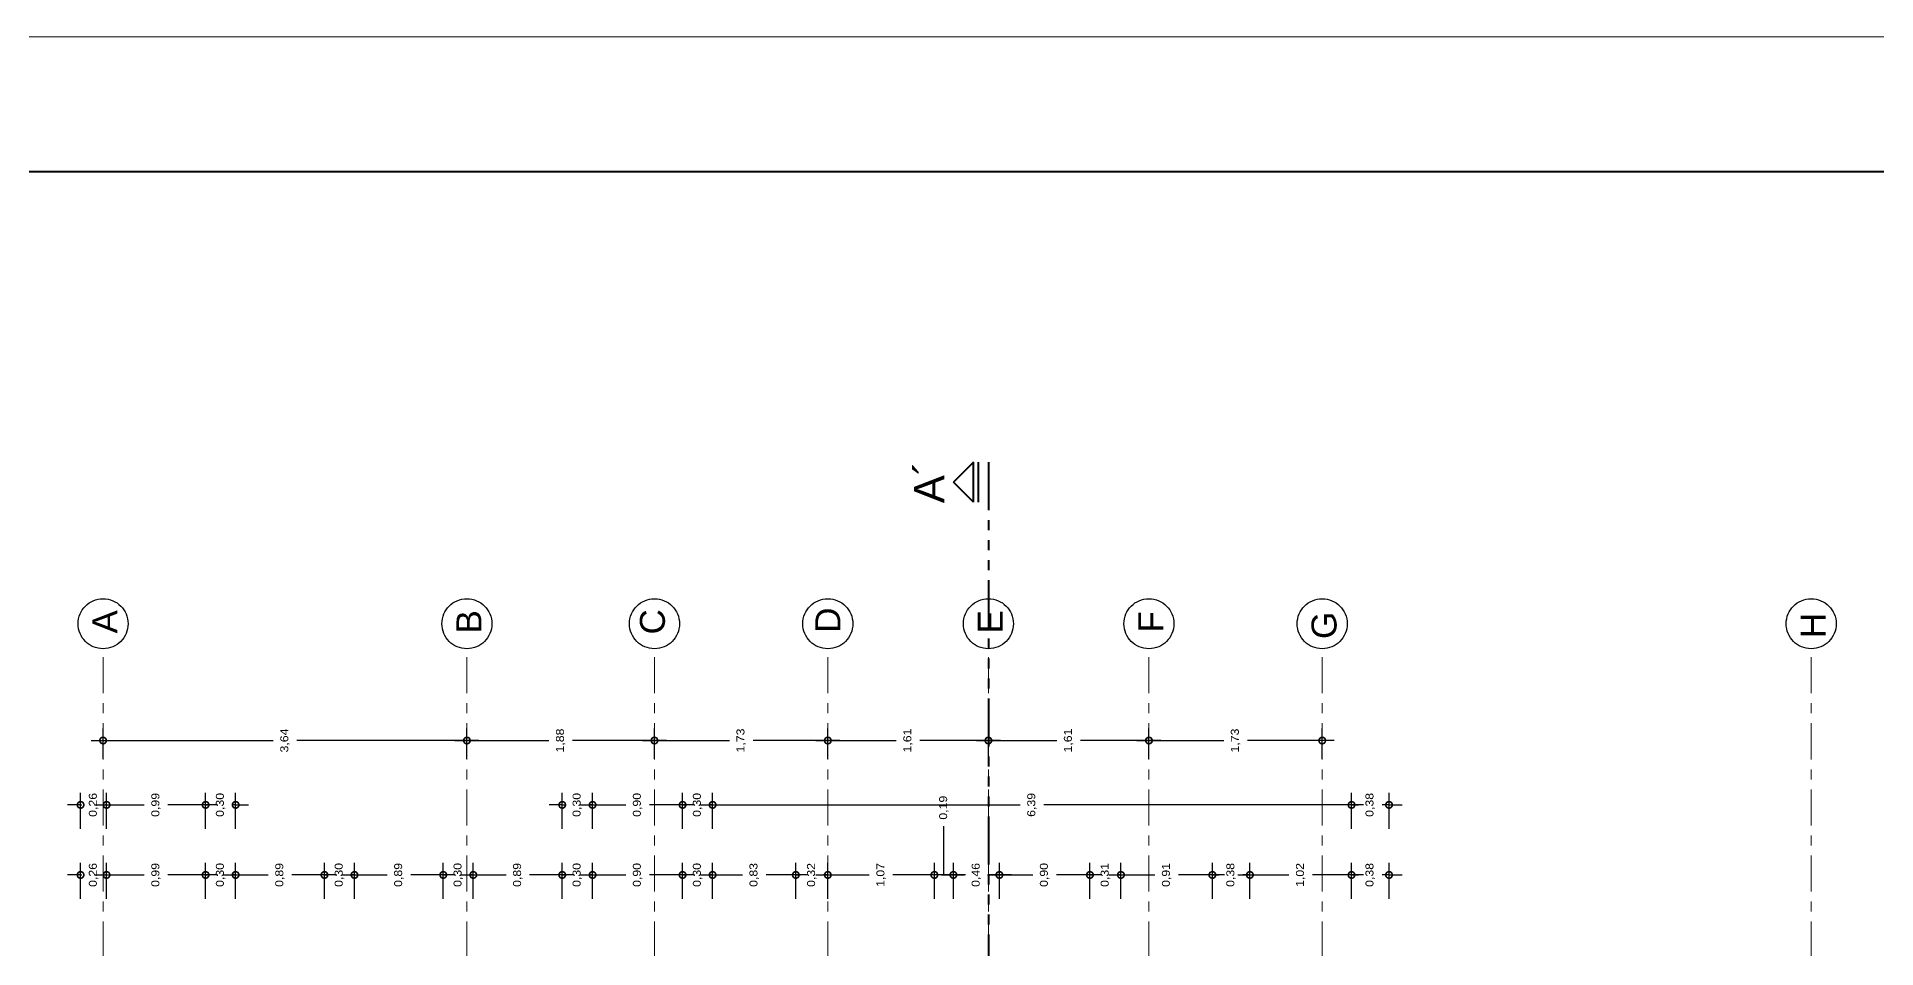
# Model space of a CAD drawing. Header units: millimetres. Extents: x -1459 to -1413, y -119 to 301.
# Drawn here: x -1448.67 to -1430.28, y 78.61 to 87.71 of the extents above; entities that cross this region are included whole.
import ezdxf

# ---------------------------------------------------------------- set-up
doc = ezdxf.new("R2010")
doc.units = ezdxf.units.MM
doc.linetypes.add('ACAD_ISO06W100', pattern=[36, 24, -3, 0, -3, 0, -3, 0, -3])
doc.linetypes.add('ACAD_ISO10W100', pattern=[18, 12, -3, 0, -3])
doc.layers.get('0').update_dxf_attribs({"lineweight": 0})
doc.layers.get('Defpoints').update_dxf_attribs({"lineweight": 5})
for name, color, linetype, lineweight in [('CORTE PLUMA 5', 5, 'Continuous', 40), ('COTAS', 190, 'Continuous', 9), ('EJES', 2, 'ACAD_ISO10W100', 13), ('ROTULO', 7, 'Continuous', 5)]:
    doc.layers.add(name, color=color, linetype=linetype, lineweight=lineweight)
doc.styles.add('ARIAL DERECHO', font='arial.ttf', dxfattribs={"width": 1.1})
doc.styles.add('arial normal', font='arial.ttf', dxfattribs={"height": 0.25})
doc.dimstyles.new('COTAS 50 OK', dxfattribs={"dimtxt": 0.08, "dimasz": 0.13, "dimexe": 0.12, "dimexo": 0.2, "dimgap": 0.07, "dimtad": 0, "dimtih": 1, "dimtoh": 1, "dimzin": 0, "dimtxsty": 'ARIAL DERECHO', "dimblk": 'DOTSMALL', "dimcen": 0.15, "dimdle": 0.12, "dimadec": 0, "dimazin": 0, "dimtfac": 1, "dimtmove": 1, "dimatfit": 3, "dimfxl": 1, "dimtzin": 0, "dimarcsym": 0})

# ---------------------------------------------------------------- blocks, each defined once
blk = doc.blocks.new('_DotSmall')
at = {"color": 0, "linetype": 'ByBlock', "const_width": 0.5}
blk.add_lwpolyline([(-0.0625, 0, 1), (0.0625, 0, 1)], format="xyb", close=True, dxfattribs=at)
blk = doc.blocks.new('*D424')
at = {"layer": 'COTAS', "color": 0, "lineweight": -2}
for p, q in [((-1448.228, 79.1), (-1448.228, 79.46)), ((-1447.968, 79.1), (-1447.968, 79.46)), ((-1448.228, 79.34), (-1448.358, 79.34)), ((-1448.228, 79.34), (-1448.216, 79.34)), ((-1447.968, 79.34), (-1447.98, 79.34)), ((-1447.968, 79.34), (-1447.838, 79.34))]:
    blk.add_line(p, q, dxfattribs=at)
at = {"layer": 'Defpoints', "color": 0}
for p in [(-1448.228, 79.34), (-1448.228, 78.9), (-1447.968, 78.9)]:
    blk.add_point(p, dxfattribs=at)
at = {"layer": 'COTAS', "color": 0, "lineweight": -2, "xscale": 0.13, "yscale": 0.13, "zscale": 0.13}
blk.add_blockref('_DotSmall', (-1448.228, 79.34), dxfattribs=at)
at = {"layer": 'COTAS', "color": 0, "lineweight": -2, "xscale": 0.13, "yscale": 0.13, "zscale": 0.13, "rotation": 180}
blk.add_blockref('_DotSmall', (-1447.968, 79.34), dxfattribs=at)
at = {"layer": 'COTAS', "color": 0, "insert": (-1448.098, 79.34), "char_height": 0.08, "attachment_point": 5, "rotation": 90, "style": 'ARIAL DERECHO'}
blk.add_mtext('0,26', dxfattribs=at)
blk = doc.blocks.new('*D425')
at = {"layer": 'COTAS', "color": 0, "lineweight": -2}
for p, q in [((-1448.228, 80.04), (-1448.358, 80.04)), ((-1448.228, 79.8), (-1448.228, 80.16)), ((-1448.228, 80.04), (-1448.216, 80.04)), ((-1447.968, 80.04), (-1447.98, 80.04)), ((-1447.968, 79.8), (-1447.968, 80.16)), ((-1447.968, 80.04), (-1447.838, 80.04))]:
    blk.add_line(p, q, dxfattribs=at)
at = {"layer": 'Defpoints', "color": 0}
for p in [(-1448.228, 80.04), (-1448.228, 79.6), (-1447.968, 79.6)]:
    blk.add_point(p, dxfattribs=at)
at = {"layer": 'COTAS', "color": 0, "lineweight": -2, "xscale": 0.13, "yscale": 0.13, "zscale": 0.13}
blk.add_blockref('_DotSmall', (-1448.228, 80.04), dxfattribs=at)
at = {"layer": 'COTAS', "color": 0, "lineweight": -2, "xscale": 0.13, "yscale": 0.13, "zscale": 0.13, "rotation": 180}
blk.add_blockref('_DotSmall', (-1447.968, 80.04), dxfattribs=at)
at = {"layer": 'COTAS', "color": 0, "insert": (-1448.098, 80.04), "char_height": 0.08, "attachment_point": 5, "rotation": 90, "style": 'ARIAL DERECHO'}
blk.add_mtext('0,26', dxfattribs=at)
blk = doc.blocks.new('*D426')
at = {"layer": 'COTAS', "color": 0, "lineweight": -2}
for p, q in [((-1446.978, 79.1), (-1446.978, 79.46)), ((-1446.678, 79.1), (-1446.678, 79.46)), ((-1446.978, 79.34), (-1447.108, 79.34)), ((-1446.978, 79.34), (-1446.947, 79.34)), ((-1446.678, 79.34), (-1446.71, 79.34)), ((-1446.678, 79.34), (-1446.548, 79.34))]:
    blk.add_line(p, q, dxfattribs=at)
at = {"layer": 'Defpoints', "color": 0}
for p in [(-1446.978, 79.34), (-1446.978, 78.9), (-1446.678, 78.9)]:
    blk.add_point(p, dxfattribs=at)
at = {"layer": 'COTAS', "color": 0, "lineweight": -2, "xscale": 0.13, "yscale": 0.13, "zscale": 0.13}
blk.add_blockref('_DotSmall', (-1446.978, 79.34), dxfattribs=at)
at = {"layer": 'COTAS', "color": 0, "lineweight": -2, "xscale": 0.13, "yscale": 0.13, "zscale": 0.13, "rotation": 180}
blk.add_blockref('_DotSmall', (-1446.678, 79.34), dxfattribs=at)
at = {"layer": 'COTAS', "color": 0, "insert": (-1446.828, 79.34), "char_height": 0.08, "attachment_point": 5, "rotation": 90, "style": 'ARIAL DERECHO'}
blk.add_mtext('0,30', dxfattribs=at)
blk = doc.blocks.new('*D427')
at = {"layer": 'COTAS', "color": 0, "lineweight": -2}
for p, q in [((-1447.968, 79.1), (-1447.968, 79.46)), ((-1446.978, 79.1), (-1446.978, 79.46)), ((-1448.088, 79.34), (-1447.591, 79.34)), ((-1446.858, 79.34), (-1447.355, 79.34))]:
    blk.add_line(p, q, dxfattribs=at)
at = {"layer": 'Defpoints', "color": 0}
for p in [(-1447.968, 79.34), (-1447.968, 78.9), (-1446.978, 78.9)]:
    blk.add_point(p, dxfattribs=at)
at = {"layer": 'COTAS', "color": 0, "lineweight": -2, "xscale": 0.13, "yscale": 0.13, "zscale": 0.13, "rotation": 180}
blk.add_blockref('_DotSmall', (-1447.968, 79.34), dxfattribs=at)
at = {"layer": 'COTAS', "color": 0, "lineweight": -2, "xscale": 0.13, "yscale": 0.13, "zscale": 0.13}
blk.add_blockref('_DotSmall', (-1446.978, 79.34), dxfattribs=at)
at = {"layer": 'COTAS', "color": 0, "insert": (-1447.473, 79.34), "char_height": 0.08, "attachment_point": 5, "rotation": 90, "style": 'ARIAL DERECHO'}
blk.add_mtext('0,99', dxfattribs=at)
blk = doc.blocks.new('*D428')
at = {"layer": 'COTAS', "color": 0, "lineweight": -2}
for p, q in [((-1442.21, 79.1), (-1442.21, 79.46)), ((-1441.91, 79.1), (-1441.91, 79.46)), ((-1442.21, 79.34), (-1442.34, 79.34)), ((-1442.21, 79.34), (-1442.178, 79.34)), ((-1441.91, 79.34), (-1441.942, 79.34)), ((-1441.91, 79.34), (-1441.78, 79.34))]:
    blk.add_line(p, q, dxfattribs=at)
at = {"layer": 'Defpoints', "color": 0}
for p in [(-1442.21, 79.34), (-1442.21, 78.9), (-1441.91, 78.9)]:
    blk.add_point(p, dxfattribs=at)
at = {"layer": 'COTAS', "color": 0, "lineweight": -2, "xscale": 0.13, "yscale": 0.13, "zscale": 0.13}
blk.add_blockref('_DotSmall', (-1442.21, 79.34), dxfattribs=at)
at = {"layer": 'COTAS', "color": 0, "lineweight": -2, "xscale": 0.13, "yscale": 0.13, "zscale": 0.13, "rotation": 180}
blk.add_blockref('_DotSmall', (-1441.91, 79.34), dxfattribs=at)
at = {"layer": 'COTAS', "color": 0, "insert": (-1442.06, 79.34), "char_height": 0.08, "attachment_point": 5, "rotation": 90, "style": 'ARIAL DERECHO'}
blk.add_mtext('0,30', dxfattribs=at)
blk = doc.blocks.new('*D429')
at = {"layer": 'COTAS', "color": 0, "lineweight": -2}
for p, q in [((-1443.11, 79.1), (-1443.11, 79.46)), ((-1442.21, 79.1), (-1442.21, 79.46)), ((-1443.23, 79.34), (-1442.778, 79.34)), ((-1442.09, 79.34), (-1442.542, 79.34))]:
    blk.add_line(p, q, dxfattribs=at)
at = {"layer": 'Defpoints', "color": 0}
for p in [(-1443.11, 79.34), (-1443.11, 78.9), (-1442.21, 78.9)]:
    blk.add_point(p, dxfattribs=at)
at = {"layer": 'COTAS', "color": 0, "lineweight": -2, "xscale": 0.13, "yscale": 0.13, "zscale": 0.13, "rotation": 180}
blk.add_blockref('_DotSmall', (-1443.11, 79.34), dxfattribs=at)
at = {"layer": 'COTAS', "color": 0, "lineweight": -2, "xscale": 0.13, "yscale": 0.13, "zscale": 0.13}
blk.add_blockref('_DotSmall', (-1442.21, 79.34), dxfattribs=at)
at = {"layer": 'COTAS', "color": 0, "insert": (-1442.66, 79.34), "char_height": 0.08, "attachment_point": 5, "rotation": 90, "style": 'ARIAL DERECHO'}
blk.add_mtext('0,90', dxfattribs=at)
blk = doc.blocks.new('*D430')
at = {"layer": 'COTAS', "color": 0, "lineweight": -2}
for p, q in [((-1441.078, 79.1), (-1441.078, 79.46)), ((-1440.758, 79.1), (-1440.758, 79.46)), ((-1441.078, 79.34), (-1441.208, 79.34)), ((-1441.078, 79.34), (-1441.036, 79.34)), ((-1440.758, 79.34), (-1440.8, 79.34)), ((-1440.758, 79.34), (-1440.628, 79.34))]:
    blk.add_line(p, q, dxfattribs=at)
at = {"layer": 'Defpoints', "color": 0}
for p in [(-1441.078, 79.34), (-1441.078, 78.9), (-1440.758, 78.9)]:
    blk.add_point(p, dxfattribs=at)
at = {"layer": 'COTAS', "color": 0, "lineweight": -2, "xscale": 0.13, "yscale": 0.13, "zscale": 0.13}
blk.add_blockref('_DotSmall', (-1441.078, 79.34), dxfattribs=at)
at = {"layer": 'COTAS', "color": 0, "lineweight": -2, "xscale": 0.13, "yscale": 0.13, "zscale": 0.13, "rotation": 180}
blk.add_blockref('_DotSmall', (-1440.758, 79.34), dxfattribs=at)
at = {"layer": 'COTAS', "color": 0, "insert": (-1440.918, 79.34), "char_height": 0.08, "attachment_point": 5, "rotation": 90, "style": 'ARIAL DERECHO'}
blk.add_mtext('0,32', dxfattribs=at)
blk = doc.blocks.new('*D431')
at = {"layer": 'COTAS', "color": 0, "lineweight": -2}
for p, q in [((-1441.91, 79.1), (-1441.91, 79.46)), ((-1441.078, 79.1), (-1441.078, 79.46)), ((-1442.03, 79.34), (-1441.612, 79.34)), ((-1440.958, 79.34), (-1441.376, 79.34))]:
    blk.add_line(p, q, dxfattribs=at)
at = {"layer": 'Defpoints', "color": 0}
for p in [(-1441.91, 79.34), (-1441.91, 78.9), (-1441.078, 78.9)]:
    blk.add_point(p, dxfattribs=at)
at = {"layer": 'COTAS', "color": 0, "lineweight": -2, "xscale": 0.13, "yscale": 0.13, "zscale": 0.13, "rotation": 180}
blk.add_blockref('_DotSmall', (-1441.91, 79.34), dxfattribs=at)
at = {"layer": 'COTAS', "color": 0, "lineweight": -2, "xscale": 0.13, "yscale": 0.13, "zscale": 0.13}
blk.add_blockref('_DotSmall', (-1441.078, 79.34), dxfattribs=at)
at = {"layer": 'COTAS', "color": 0, "insert": (-1441.494, 79.34), "char_height": 0.08, "attachment_point": 5, "rotation": 90, "style": 'ARIAL DERECHO'}
blk.add_mtext('0,83', dxfattribs=at)
blk = doc.blocks.new('*D432')
at = {"layer": 'COTAS', "color": 0, "lineweight": -2}
for p, q in [((-1435.523, 79.1), (-1435.523, 79.46)), ((-1435.148, 79.1), (-1435.148, 79.46)), ((-1435.523, 79.34), (-1435.653, 79.34)), ((-1435.523, 79.34), (-1435.454, 79.34)), ((-1435.148, 79.34), (-1435.218, 79.34)), ((-1435.148, 79.34), (-1435.018, 79.34))]:
    blk.add_line(p, q, dxfattribs=at)
at = {"layer": 'Defpoints', "color": 0}
for p in [(-1435.523, 79.34), (-1435.523, 78.9), (-1435.148, 78.9)]:
    blk.add_point(p, dxfattribs=at)
at = {"layer": 'COTAS', "color": 0, "lineweight": -2, "xscale": 0.13, "yscale": 0.13, "zscale": 0.13}
blk.add_blockref('_DotSmall', (-1435.523, 79.34), dxfattribs=at)
at = {"layer": 'COTAS', "color": 0, "lineweight": -2, "xscale": 0.13, "yscale": 0.13, "zscale": 0.13, "rotation": 180}
blk.add_blockref('_DotSmall', (-1435.148, 79.34), dxfattribs=at)
at = {"layer": 'COTAS', "color": 0, "insert": (-1435.336, 79.34), "char_height": 0.08, "attachment_point": 5, "rotation": 90, "style": 'ARIAL DERECHO'}
blk.add_mtext('0,38', dxfattribs=at)
blk = doc.blocks.new('*D433')
at = {"layer": 'COTAS', "color": 0, "lineweight": -2}
for p, q in [((-1436.914, 79.1), (-1436.914, 79.46)), ((-1436.539, 79.1), (-1436.539, 79.46)), ((-1436.914, 79.34), (-1437.044, 79.34)), ((-1436.914, 79.34), (-1436.845, 79.34)), ((-1436.539, 79.34), (-1436.609, 79.34)), ((-1436.539, 79.34), (-1436.409, 79.34))]:
    blk.add_line(p, q, dxfattribs=at)
at = {"layer": 'Defpoints', "color": 0}
for p in [(-1436.914, 79.34), (-1436.914, 78.9), (-1436.539, 78.9)]:
    blk.add_point(p, dxfattribs=at)
at = {"layer": 'COTAS', "color": 0, "lineweight": -2, "xscale": 0.13, "yscale": 0.13, "zscale": 0.13}
blk.add_blockref('_DotSmall', (-1436.914, 79.34), dxfattribs=at)
at = {"layer": 'COTAS', "color": 0, "lineweight": -2, "xscale": 0.13, "yscale": 0.13, "zscale": 0.13, "rotation": 180}
blk.add_blockref('_DotSmall', (-1436.539, 79.34), dxfattribs=at)
at = {"layer": 'COTAS', "color": 0, "insert": (-1436.727, 79.34), "char_height": 0.08, "attachment_point": 5, "rotation": 90, "style": 'ARIAL DERECHO'}
blk.add_mtext('0,38', dxfattribs=at)
blk = doc.blocks.new('*D434')
at = {"layer": 'COTAS', "color": 0, "lineweight": -2}
for p, q in [((-1439.598, 79.687), (-1439.598, 79.827)), ((-1439.598, 79.34), (-1439.598, 79.687)), ((-1439.693, 79.1), (-1439.693, 79.46)), ((-1439.503, 79.1), (-1439.503, 79.46)), ((-1439.383, 79.34), (-1439.813, 79.34))]:
    blk.add_line(p, q, dxfattribs=at)
at = {"layer": 'Defpoints', "color": 0}
for p in [(-1439.693, 79.34), (-1439.693, 78.9), (-1439.503, 78.9)]:
    blk.add_point(p, dxfattribs=at)
at = {"layer": 'COTAS', "color": 0, "lineweight": -2, "xscale": 0.13, "yscale": 0.13, "zscale": 0.13, "rotation": 180}
blk.add_blockref('_DotSmall', (-1439.693, 79.34), dxfattribs=at)
at = {"layer": 'COTAS', "color": 0, "lineweight": -2, "xscale": 0.13, "yscale": 0.13, "zscale": 0.13}
blk.add_blockref('_DotSmall', (-1439.503, 79.34), dxfattribs=at)
at = {"layer": 'COTAS', "color": 0, "insert": (-1439.598, 80.012), "char_height": 0.08, "attachment_point": 5, "rotation": 90, "style": 'ARIAL DERECHO'}
blk.add_mtext('0,19', dxfattribs=at)
blk = doc.blocks.new('*D435')
at = {"layer": 'COTAS', "color": 0, "lineweight": -2}
for p, q in [((-1440.758, 79.1), (-1440.758, 79.46)), ((-1439.693, 79.1), (-1439.693, 79.46)), ((-1440.878, 79.34), (-1440.344, 79.34)), ((-1439.573, 79.34), (-1440.107, 79.34))]:
    blk.add_line(p, q, dxfattribs=at)
at = {"layer": 'Defpoints', "color": 0}
for p in [(-1440.758, 79.34), (-1440.758, 78.9), (-1439.693, 78.9)]:
    blk.add_point(p, dxfattribs=at)
at = {"layer": 'COTAS', "color": 0, "lineweight": -2, "xscale": 0.13, "yscale": 0.13, "zscale": 0.13, "rotation": 180}
blk.add_blockref('_DotSmall', (-1440.758, 79.34), dxfattribs=at)
at = {"layer": 'COTAS', "color": 0, "lineweight": -2, "xscale": 0.13, "yscale": 0.13, "zscale": 0.13}
blk.add_blockref('_DotSmall', (-1439.693, 79.34), dxfattribs=at)
at = {"layer": 'COTAS', "color": 0, "insert": (-1440.225, 79.34), "char_height": 0.08, "attachment_point": 5, "rotation": 90, "style": 'ARIAL DERECHO'}
blk.add_mtext('1,07', dxfattribs=at)
blk = doc.blocks.new('*D436')
at = {"layer": 'COTAS', "color": 0, "lineweight": -2}
for p, q in [((-1436.539, 79.1), (-1436.539, 79.46)), ((-1435.523, 79.1), (-1435.523, 79.46)), ((-1436.659, 79.34), (-1436.149, 79.34)), ((-1435.403, 79.34), (-1435.913, 79.34))]:
    blk.add_line(p, q, dxfattribs=at)
at = {"layer": 'Defpoints', "color": 0}
for p in [(-1436.539, 79.34), (-1436.539, 78.9), (-1435.523, 78.9)]:
    blk.add_point(p, dxfattribs=at)
at = {"layer": 'COTAS', "color": 0, "lineweight": -2, "xscale": 0.13, "yscale": 0.13, "zscale": 0.13, "rotation": 180}
blk.add_blockref('_DotSmall', (-1436.539, 79.34), dxfattribs=at)
at = {"layer": 'COTAS', "color": 0, "lineweight": -2, "xscale": 0.13, "yscale": 0.13, "zscale": 0.13}
blk.add_blockref('_DotSmall', (-1435.523, 79.34), dxfattribs=at)
at = {"layer": 'COTAS', "color": 0, "insert": (-1436.031, 79.34), "char_height": 0.08, "attachment_point": 5, "rotation": 90, "style": 'ARIAL DERECHO'}
blk.add_mtext('1,02', dxfattribs=at)
blk = doc.blocks.new('*D437')
at = {"layer": 'COTAS', "color": 0, "lineweight": -2}
for p, q in [((-1435.523, 80.04), (-1435.653, 80.04)), ((-1435.523, 79.8), (-1435.523, 80.16)), ((-1435.523, 80.04), (-1435.454, 80.04)), ((-1435.148, 80.04), (-1435.218, 80.04)), ((-1435.148, 79.8), (-1435.148, 80.16)), ((-1435.148, 80.04), (-1435.018, 80.04))]:
    blk.add_line(p, q, dxfattribs=at)
at = {"layer": 'Defpoints', "color": 0}
for p in [(-1435.523, 80.04), (-1435.523, 79.6), (-1435.148, 79.6)]:
    blk.add_point(p, dxfattribs=at)
at = {"layer": 'COTAS', "color": 0, "lineweight": -2, "xscale": 0.13, "yscale": 0.13, "zscale": 0.13}
blk.add_blockref('_DotSmall', (-1435.523, 80.04), dxfattribs=at)
at = {"layer": 'COTAS', "color": 0, "lineweight": -2, "xscale": 0.13, "yscale": 0.13, "zscale": 0.13, "rotation": 180}
blk.add_blockref('_DotSmall', (-1435.148, 80.04), dxfattribs=at)
at = {"layer": 'COTAS', "color": 0, "insert": (-1435.336, 80.04), "char_height": 0.08, "attachment_point": 5, "rotation": 90, "style": 'ARIAL DERECHO'}
blk.add_mtext('0,38', dxfattribs=at)
blk = doc.blocks.new('*D438')
at = {"layer": 'COTAS', "color": 0, "lineweight": -2}
for p, q in [((-1446.978, 80.04), (-1447.108, 80.04)), ((-1446.978, 79.8), (-1446.978, 80.16)), ((-1446.978, 80.04), (-1446.947, 80.04)), ((-1446.678, 80.04), (-1446.71, 80.04)), ((-1446.678, 79.8), (-1446.678, 80.16)), ((-1446.678, 80.04), (-1446.548, 80.04))]:
    blk.add_line(p, q, dxfattribs=at)
at = {"layer": 'Defpoints', "color": 0}
for p in [(-1446.978, 80.04), (-1446.978, 79.6), (-1446.678, 79.6)]:
    blk.add_point(p, dxfattribs=at)
at = {"layer": 'COTAS', "color": 0, "lineweight": -2, "xscale": 0.13, "yscale": 0.13, "zscale": 0.13}
blk.add_blockref('_DotSmall', (-1446.978, 80.04), dxfattribs=at)
at = {"layer": 'COTAS', "color": 0, "lineweight": -2, "xscale": 0.13, "yscale": 0.13, "zscale": 0.13, "rotation": 180}
blk.add_blockref('_DotSmall', (-1446.678, 80.04), dxfattribs=at)
at = {"layer": 'COTAS', "color": 0, "insert": (-1446.828, 80.04), "char_height": 0.08, "attachment_point": 5, "rotation": 90, "style": 'ARIAL DERECHO'}
blk.add_mtext('0,30', dxfattribs=at)
blk = doc.blocks.new('*D439')
at = {"layer": 'COTAS', "color": 0, "lineweight": -2}
for p, q in [((-1442.21, 80.04), (-1442.34, 80.04)), ((-1442.21, 79.8), (-1442.21, 80.16)), ((-1442.21, 80.04), (-1442.178, 80.04)), ((-1441.91, 80.04), (-1441.942, 80.04)), ((-1441.91, 79.8), (-1441.91, 80.16)), ((-1441.91, 80.04), (-1441.78, 80.04))]:
    blk.add_line(p, q, dxfattribs=at)
at = {"layer": 'Defpoints', "color": 0}
for p in [(-1442.21, 80.04), (-1442.21, 79.6), (-1441.91, 79.6)]:
    blk.add_point(p, dxfattribs=at)
at = {"layer": 'COTAS', "color": 0, "lineweight": -2, "xscale": 0.13, "yscale": 0.13, "zscale": 0.13}
blk.add_blockref('_DotSmall', (-1442.21, 80.04), dxfattribs=at)
at = {"layer": 'COTAS', "color": 0, "lineweight": -2, "xscale": 0.13, "yscale": 0.13, "zscale": 0.13, "rotation": 180}
blk.add_blockref('_DotSmall', (-1441.91, 80.04), dxfattribs=at)
at = {"layer": 'COTAS', "color": 0, "insert": (-1442.06, 80.04), "char_height": 0.08, "attachment_point": 5, "rotation": 90, "style": 'ARIAL DERECHO'}
blk.add_mtext('0,30', dxfattribs=at)
blk = doc.blocks.new('*D440')
at = {"layer": 'COTAS', "color": 0, "lineweight": -2}
for p, q in [((-1439.503, 79.1), (-1439.503, 79.46)), ((-1439.043, 79.1), (-1439.043, 79.46)), ((-1439.623, 79.34), (-1439.391, 79.34)), ((-1438.923, 79.34), (-1439.155, 79.34))]:
    blk.add_line(p, q, dxfattribs=at)
at = {"layer": 'Defpoints', "color": 0}
for p in [(-1439.503, 79.34), (-1439.503, 78.9), (-1439.043, 78.9)]:
    blk.add_point(p, dxfattribs=at)
at = {"layer": 'COTAS', "color": 0, "lineweight": -2, "xscale": 0.13, "yscale": 0.13, "zscale": 0.13, "rotation": 180}
blk.add_blockref('_DotSmall', (-1439.503, 79.34), dxfattribs=at)
at = {"layer": 'COTAS', "color": 0, "lineweight": -2, "xscale": 0.13, "yscale": 0.13, "zscale": 0.13}
blk.add_blockref('_DotSmall', (-1439.043, 79.34), dxfattribs=at)
at = {"layer": 'COTAS', "color": 0, "insert": (-1439.273, 79.34), "char_height": 0.08, "attachment_point": 5, "rotation": 90, "style": 'ARIAL DERECHO'}
blk.add_mtext('0,46', dxfattribs=at)
blk = doc.blocks.new('*D441')
at = {"layer": 'COTAS', "color": 0, "lineweight": -2}
for p, q in [((-1442.03, 80.04), (-1438.835, 80.04)), ((-1441.91, 79.8), (-1441.91, 80.16)), ((-1435.403, 80.04), (-1438.599, 80.04)), ((-1435.523, 79.8), (-1435.523, 80.16))]:
    blk.add_line(p, q, dxfattribs=at)
at = {"layer": 'Defpoints', "color": 0}
for p in [(-1435.523, 80.04), (-1441.91, 79.6), (-1435.523, 79.6)]:
    blk.add_point(p, dxfattribs=at)
at = {"layer": 'COTAS', "color": 0, "lineweight": -2, "xscale": 0.13, "yscale": 0.13, "zscale": 0.13, "rotation": 180}
blk.add_blockref('_DotSmall', (-1441.91, 80.04), dxfattribs=at)
at = {"layer": 'COTAS', "color": 0, "lineweight": -2, "xscale": 0.13, "yscale": 0.13, "zscale": 0.13}
blk.add_blockref('_DotSmall', (-1435.523, 80.04), dxfattribs=at)
at = {"layer": 'COTAS', "color": 0, "insert": (-1438.717, 80.04), "char_height": 0.08, "attachment_point": 5, "rotation": 90, "style": 'ARIAL DERECHO'}
blk.add_mtext('6,39', dxfattribs=at)
blk = doc.blocks.new('*D442')
at = {"layer": 'COTAS', "color": 0, "lineweight": -2}
for p, q in [((-1448.088, 80.04), (-1447.591, 80.04)), ((-1447.968, 79.8), (-1447.968, 80.16)), ((-1446.858, 80.04), (-1447.355, 80.04)), ((-1446.978, 79.8), (-1446.978, 80.16))]:
    blk.add_line(p, q, dxfattribs=at)
at = {"layer": 'Defpoints', "color": 0}
for p in [(-1446.978, 80.04), (-1447.968, 79.6), (-1446.978, 79.6)]:
    blk.add_point(p, dxfattribs=at)
at = {"layer": 'COTAS', "color": 0, "lineweight": -2, "xscale": 0.13, "yscale": 0.13, "zscale": 0.13, "rotation": 180}
blk.add_blockref('_DotSmall', (-1447.968, 80.04), dxfattribs=at)
at = {"layer": 'COTAS', "color": 0, "lineweight": -2, "xscale": 0.13, "yscale": 0.13, "zscale": 0.13}
blk.add_blockref('_DotSmall', (-1446.978, 80.04), dxfattribs=at)
at = {"layer": 'COTAS', "color": 0, "insert": (-1447.473, 80.04), "char_height": 0.08, "attachment_point": 5, "rotation": 90, "style": 'ARIAL DERECHO'}
blk.add_mtext('0,99', dxfattribs=at)
blk = doc.blocks.new('*D455')
at = {"layer": 'COTAS', "color": 0, "lineweight": -2}
for p, q in [((-1448.003, 80.5), (-1448.003, 80.803)), ((-1444.366, 80.5), (-1444.366, 80.803)), ((-1448.123, 80.683), (-1446.302, 80.683)), ((-1444.246, 80.683), (-1446.066, 80.683))]:
    blk.add_line(p, q, dxfattribs=at)
at = {"layer": 'Defpoints', "color": 0}
for p in [(-1444.366, 80.683), (-1448.003, 80.3), (-1444.366, 80.3)]:
    blk.add_point(p, dxfattribs=at)
at = {"layer": 'COTAS', "color": 0, "lineweight": -2, "xscale": 0.13, "yscale": 0.13, "zscale": 0.13, "rotation": 180}
blk.add_blockref('_DotSmall', (-1448.003, 80.683), dxfattribs=at)
at = {"layer": 'COTAS', "color": 0, "lineweight": -2, "xscale": 0.13, "yscale": 0.13, "zscale": 0.13}
blk.add_blockref('_DotSmall', (-1444.366, 80.683), dxfattribs=at)
at = {"layer": 'COTAS', "color": 0, "insert": (-1446.184, 80.683), "char_height": 0.08, "attachment_point": 5, "rotation": 90, "style": 'ARIAL DERECHO'}
blk.add_mtext('3,64', dxfattribs=at)
blk = doc.blocks.new('*D456')
at = {"layer": 'COTAS', "color": 0, "lineweight": -2}
for p, q in [((-1444.366, 80.5), (-1444.366, 80.803)), ((-1442.491, 80.5), (-1442.491, 80.803)), ((-1444.486, 80.683), (-1443.546, 80.683)), ((-1442.371, 80.683), (-1443.31, 80.683))]:
    blk.add_line(p, q, dxfattribs=at)
at = {"layer": 'Defpoints', "color": 0}
for p in [(-1444.366, 80.683), (-1444.366, 80.3), (-1442.491, 80.3)]:
    blk.add_point(p, dxfattribs=at)
at = {"layer": 'COTAS', "color": 0, "lineweight": -2, "xscale": 0.13, "yscale": 0.13, "zscale": 0.13, "rotation": 180}
blk.add_blockref('_DotSmall', (-1444.366, 80.683), dxfattribs=at)
at = {"layer": 'COTAS', "color": 0, "lineweight": -2, "xscale": 0.13, "yscale": 0.13, "zscale": 0.13}
blk.add_blockref('_DotSmall', (-1442.491, 80.683), dxfattribs=at)
at = {"layer": 'COTAS', "color": 0, "insert": (-1443.428, 80.683), "char_height": 0.08, "attachment_point": 5, "rotation": 90, "style": 'ARIAL DERECHO'}
blk.add_mtext('1,88', dxfattribs=at)
blk = doc.blocks.new('*D457')
at = {"layer": 'COTAS', "color": 0, "lineweight": -2}
for p, q in [((-1442.491, 80.5), (-1442.491, 80.803)), ((-1440.758, 80.5), (-1440.758, 80.803)), ((-1442.611, 80.683), (-1441.742, 80.683)), ((-1440.638, 80.683), (-1441.506, 80.683))]:
    blk.add_line(p, q, dxfattribs=at)
at = {"layer": 'Defpoints', "color": 0}
for p in [(-1442.491, 80.683), (-1442.491, 80.3), (-1440.758, 80.3)]:
    blk.add_point(p, dxfattribs=at)
at = {"layer": 'COTAS', "color": 0, "lineweight": -2, "xscale": 0.13, "yscale": 0.13, "zscale": 0.13, "rotation": 180}
blk.add_blockref('_DotSmall', (-1442.491, 80.683), dxfattribs=at)
at = {"layer": 'COTAS', "color": 0, "lineweight": -2, "xscale": 0.13, "yscale": 0.13, "zscale": 0.13}
blk.add_blockref('_DotSmall', (-1440.758, 80.683), dxfattribs=at)
at = {"layer": 'COTAS', "color": 0, "insert": (-1441.624, 80.683), "char_height": 0.08, "attachment_point": 5, "rotation": 90, "style": 'ARIAL DERECHO'}
blk.add_mtext('1,73', dxfattribs=at)
blk = doc.blocks.new('*D458')
at = {"layer": 'COTAS', "color": 0, "lineweight": -2}
for p, q in [((-1440.758, 80.5), (-1440.758, 80.803)), ((-1439.153, 80.5), (-1439.153, 80.803)), ((-1440.878, 80.683), (-1440.074, 80.683)), ((-1439.033, 80.683), (-1439.837, 80.683))]:
    blk.add_line(p, q, dxfattribs=at)
at = {"layer": 'Defpoints', "color": 0}
for p in [(-1440.758, 80.683), (-1440.758, 80.3), (-1439.153, 80.3)]:
    blk.add_point(p, dxfattribs=at)
at = {"layer": 'COTAS', "color": 0, "lineweight": -2, "xscale": 0.13, "yscale": 0.13, "zscale": 0.13, "rotation": 180}
blk.add_blockref('_DotSmall', (-1440.758, 80.683), dxfattribs=at)
at = {"layer": 'COTAS', "color": 0, "lineweight": -2, "xscale": 0.13, "yscale": 0.13, "zscale": 0.13}
blk.add_blockref('_DotSmall', (-1439.153, 80.683), dxfattribs=at)
at = {"layer": 'COTAS', "color": 0, "insert": (-1439.956, 80.683), "char_height": 0.08, "attachment_point": 5, "rotation": 90, "style": 'ARIAL DERECHO'}
blk.add_mtext('1,61', dxfattribs=at)
blk = doc.blocks.new('*D459')
at = {"layer": 'COTAS', "color": 0, "lineweight": -2}
for p, q in [((-1439.153, 80.5), (-1439.153, 80.803)), ((-1437.548, 80.5), (-1437.548, 80.803)), ((-1439.273, 80.683), (-1438.469, 80.683)), ((-1437.428, 80.683), (-1438.232, 80.683))]:
    blk.add_line(p, q, dxfattribs=at)
at = {"layer": 'Defpoints', "color": 0}
for p in [(-1439.153, 80.683), (-1439.153, 80.3), (-1437.548, 80.3)]:
    blk.add_point(p, dxfattribs=at)
at = {"layer": 'COTAS', "color": 0, "lineweight": -2, "xscale": 0.13, "yscale": 0.13, "zscale": 0.13, "rotation": 180}
blk.add_blockref('_DotSmall', (-1439.153, 80.683), dxfattribs=at)
at = {"layer": 'COTAS', "color": 0, "lineweight": -2, "xscale": 0.13, "yscale": 0.13, "zscale": 0.13}
blk.add_blockref('_DotSmall', (-1437.548, 80.683), dxfattribs=at)
at = {"layer": 'COTAS', "color": 0, "insert": (-1438.351, 80.683), "char_height": 0.08, "attachment_point": 5, "rotation": 90, "style": 'ARIAL DERECHO'}
blk.add_mtext('1,61', dxfattribs=at)
blk = doc.blocks.new('*D460')
at = {"layer": 'COTAS', "color": 0, "lineweight": -2}
for p, q in [((-1437.548, 80.5), (-1437.548, 80.803)), ((-1435.816, 80.5), (-1435.816, 80.803)), ((-1437.668, 80.683), (-1436.8, 80.683)), ((-1435.696, 80.683), (-1436.564, 80.683))]:
    blk.add_line(p, q, dxfattribs=at)
at = {"layer": 'Defpoints', "color": 0}
for p in [(-1437.548, 80.683), (-1437.548, 80.3), (-1435.816, 80.3)]:
    blk.add_point(p, dxfattribs=at)
at = {"layer": 'COTAS', "color": 0, "lineweight": -2, "xscale": 0.13, "yscale": 0.13, "zscale": 0.13, "rotation": 180}
blk.add_blockref('_DotSmall', (-1437.548, 80.683), dxfattribs=at)
at = {"layer": 'COTAS', "color": 0, "lineweight": -2, "xscale": 0.13, "yscale": 0.13, "zscale": 0.13}
blk.add_blockref('_DotSmall', (-1435.816, 80.683), dxfattribs=at)
at = {"layer": 'COTAS', "color": 0, "insert": (-1436.682, 80.683), "char_height": 0.08, "attachment_point": 5, "rotation": 90, "style": 'ARIAL DERECHO'}
blk.add_mtext('1,73', dxfattribs=at)
blk = doc.blocks.new('*D554')
at = {"layer": 'COTAS', "color": 0, "lineweight": -2}
for p, q in [((-1437.828, 79.1), (-1437.828, 79.46)), ((-1436.914, 79.1), (-1436.914, 79.46)), ((-1437.948, 79.34), (-1437.489, 79.34)), ((-1436.794, 79.34), (-1437.253, 79.34))]:
    blk.add_line(p, q, dxfattribs=at)
at = {"layer": 'Defpoints', "color": 0}
for p in [(-1437.828, 79.34), (-1437.828, 78.9), (-1436.914, 78.9)]:
    blk.add_point(p, dxfattribs=at)
at = {"layer": 'COTAS', "color": 0, "lineweight": -2, "xscale": 0.13, "yscale": 0.13, "zscale": 0.13, "rotation": 180}
blk.add_blockref('_DotSmall', (-1437.828, 79.34), dxfattribs=at)
at = {"layer": 'COTAS', "color": 0, "lineweight": -2, "xscale": 0.13, "yscale": 0.13, "zscale": 0.13}
blk.add_blockref('_DotSmall', (-1436.914, 79.34), dxfattribs=at)
at = {"layer": 'COTAS', "color": 0, "insert": (-1437.371, 79.34), "char_height": 0.08, "attachment_point": 5, "rotation": 90, "style": 'ARIAL DERECHO'}
blk.add_mtext('0,91', dxfattribs=at)
blk = doc.blocks.new('*D555')
at = {"layer": 'COTAS', "color": 0, "lineweight": -2}
for p, q in [((-1439.043, 79.1), (-1439.043, 79.46)), ((-1438.138, 79.1), (-1438.138, 79.46)), ((-1439.163, 79.34), (-1438.709, 79.34)), ((-1438.018, 79.34), (-1438.473, 79.34))]:
    blk.add_line(p, q, dxfattribs=at)
at = {"layer": 'Defpoints', "color": 0}
for p in [(-1438.138, 79.34), (-1439.043, 78.9), (-1438.138, 78.9)]:
    blk.add_point(p, dxfattribs=at)
at = {"layer": 'COTAS', "color": 0, "lineweight": -2, "xscale": 0.13, "yscale": 0.13, "zscale": 0.13, "rotation": 180}
blk.add_blockref('_DotSmall', (-1439.043, 79.34), dxfattribs=at)
at = {"layer": 'COTAS', "color": 0, "lineweight": -2, "xscale": 0.13, "yscale": 0.13, "zscale": 0.13}
blk.add_blockref('_DotSmall', (-1438.138, 79.34), dxfattribs=at)
at = {"layer": 'COTAS', "color": 0, "insert": (-1438.591, 79.34), "char_height": 0.08, "attachment_point": 5, "rotation": 90, "style": 'ARIAL DERECHO'}
blk.add_mtext('0,90', dxfattribs=at)
blk = doc.blocks.new('*D556')
at = {"layer": 'COTAS', "color": 0, "lineweight": -2}
for p, q in [((-1438.138, 79.1), (-1438.138, 79.46)), ((-1437.828, 79.1), (-1437.828, 79.46)), ((-1438.138, 79.34), (-1438.268, 79.34)), ((-1438.138, 79.34), (-1438.102, 79.34)), ((-1437.828, 79.34), (-1437.865, 79.34)), ((-1437.828, 79.34), (-1437.698, 79.34))]:
    blk.add_line(p, q, dxfattribs=at)
at = {"layer": 'Defpoints', "color": 0}
for p in [(-1437.828, 79.34), (-1438.138, 78.9), (-1437.828, 78.9)]:
    blk.add_point(p, dxfattribs=at)
at = {"layer": 'COTAS', "color": 0, "lineweight": -2, "xscale": 0.13, "yscale": 0.13, "zscale": 0.13}
blk.add_blockref('_DotSmall', (-1438.138, 79.34), dxfattribs=at)
at = {"layer": 'COTAS', "color": 0, "lineweight": -2, "xscale": 0.13, "yscale": 0.13, "zscale": 0.13, "rotation": 180}
blk.add_blockref('_DotSmall', (-1437.828, 79.34), dxfattribs=at)
at = {"layer": 'COTAS', "color": 0, "insert": (-1437.983, 79.34), "char_height": 0.08, "attachment_point": 5, "rotation": 90, "style": 'ARIAL DERECHO'}
blk.add_mtext('0,31', dxfattribs=at)
blk = doc.blocks.new('*D559')
at = {"layer": 'COTAS', "color": 0, "lineweight": -2}
for p, q in [((-1443.413, 79.1), (-1443.413, 79.46)), ((-1443.11, 79.1), (-1443.11, 79.46)), ((-1443.413, 79.34), (-1443.543, 79.34)), ((-1443.413, 79.34), (-1443.38, 79.34)), ((-1443.11, 79.34), (-1443.144, 79.34)), ((-1443.11, 79.34), (-1442.98, 79.34))]:
    blk.add_line(p, q, dxfattribs=at)
at = {"layer": 'Defpoints', "color": 0}
for p in [(-1443.11, 79.34), (-1443.413, 78.9), (-1443.11, 78.9)]:
    blk.add_point(p, dxfattribs=at)
at = {"layer": 'COTAS', "color": 0, "lineweight": -2, "xscale": 0.13, "yscale": 0.13, "zscale": 0.13}
blk.add_blockref('_DotSmall', (-1443.413, 79.34), dxfattribs=at)
at = {"layer": 'COTAS', "color": 0, "lineweight": -2, "xscale": 0.13, "yscale": 0.13, "zscale": 0.13, "rotation": 180}
blk.add_blockref('_DotSmall', (-1443.11, 79.34), dxfattribs=at)
at = {"layer": 'COTAS', "color": 0, "insert": (-1443.262, 79.34), "char_height": 0.08, "attachment_point": 5, "rotation": 90, "style": 'ARIAL DERECHO'}
blk.add_mtext('0,30', dxfattribs=at)
blk = doc.blocks.new('*D560')
at = {"layer": 'COTAS', "color": 0, "lineweight": -2}
for p, q in [((-1443.413, 80.04), (-1443.543, 80.04)), ((-1443.413, 79.8), (-1443.413, 80.16)), ((-1443.413, 80.04), (-1443.38, 80.04)), ((-1443.11, 80.04), (-1443.144, 80.04)), ((-1443.11, 79.8), (-1443.11, 80.16)), ((-1443.11, 80.04), (-1442.98, 80.04))]:
    blk.add_line(p, q, dxfattribs=at)
at = {"layer": 'Defpoints', "color": 0}
for p in [(-1443.413, 80.04), (-1443.413, 79.6), (-1443.11, 79.6)]:
    blk.add_point(p, dxfattribs=at)
at = {"layer": 'COTAS', "color": 0, "lineweight": -2, "xscale": 0.13, "yscale": 0.13, "zscale": 0.13}
blk.add_blockref('_DotSmall', (-1443.413, 80.04), dxfattribs=at)
at = {"layer": 'COTAS', "color": 0, "lineweight": -2, "xscale": 0.13, "yscale": 0.13, "zscale": 0.13, "rotation": 180}
blk.add_blockref('_DotSmall', (-1443.11, 80.04), dxfattribs=at)
at = {"layer": 'COTAS', "color": 0, "insert": (-1443.262, 80.04), "char_height": 0.08, "attachment_point": 5, "rotation": 90, "style": 'ARIAL DERECHO'}
blk.add_mtext('0,30', dxfattribs=at)
blk = doc.blocks.new('*D561')
at = {"layer": 'COTAS', "color": 0, "lineweight": -2}
for p, q in [((-1443.23, 80.04), (-1442.778, 80.04)), ((-1443.11, 79.8), (-1443.11, 80.16)), ((-1442.09, 80.04), (-1442.542, 80.04)), ((-1442.21, 79.8), (-1442.21, 80.16))]:
    blk.add_line(p, q, dxfattribs=at)
at = {"layer": 'Defpoints', "color": 0}
for p in [(-1443.11, 80.04), (-1443.11, 79.6), (-1442.21, 79.6)]:
    blk.add_point(p, dxfattribs=at)
at = {"layer": 'COTAS', "color": 0, "lineweight": -2, "xscale": 0.13, "yscale": 0.13, "zscale": 0.13, "rotation": 180}
blk.add_blockref('_DotSmall', (-1443.11, 80.04), dxfattribs=at)
at = {"layer": 'COTAS', "color": 0, "lineweight": -2, "xscale": 0.13, "yscale": 0.13, "zscale": 0.13}
blk.add_blockref('_DotSmall', (-1442.21, 80.04), dxfattribs=at)
at = {"layer": 'COTAS', "color": 0, "insert": (-1442.66, 80.04), "char_height": 0.08, "attachment_point": 5, "rotation": 90, "style": 'ARIAL DERECHO'}
blk.add_mtext('0,90', dxfattribs=at)
blk = doc.blocks.new('*D562')
at = {"layer": 'COTAS', "color": 0, "lineweight": -2}
for p, q in [((-1446.678, 79.1), (-1446.678, 79.46)), ((-1445.79, 79.1), (-1445.79, 79.46)), ((-1446.798, 79.34), (-1446.352, 79.34)), ((-1445.67, 79.34), (-1446.116, 79.34))]:
    blk.add_line(p, q, dxfattribs=at)
at = {"layer": 'Defpoints', "color": 0}
for p in [(-1445.79, 79.34), (-1446.678, 78.9), (-1445.79, 78.9)]:
    blk.add_point(p, dxfattribs=at)
at = {"layer": 'COTAS', "color": 0, "lineweight": -2, "xscale": 0.13, "yscale": 0.13, "zscale": 0.13, "rotation": 180}
blk.add_blockref('_DotSmall', (-1446.678, 79.34), dxfattribs=at)
at = {"layer": 'COTAS', "color": 0, "lineweight": -2, "xscale": 0.13, "yscale": 0.13, "zscale": 0.13}
blk.add_blockref('_DotSmall', (-1445.79, 79.34), dxfattribs=at)
at = {"layer": 'COTAS', "color": 0, "insert": (-1446.234, 79.34), "char_height": 0.08, "attachment_point": 5, "rotation": 90, "style": 'ARIAL DERECHO'}
blk.add_mtext('0,89', dxfattribs=at)
blk = doc.blocks.new('*D563')
at = {"layer": 'COTAS', "color": 0, "lineweight": -2}
for p, q in [((-1445.79, 79.1), (-1445.79, 79.46)), ((-1445.49, 79.1), (-1445.49, 79.46)), ((-1445.79, 79.34), (-1445.92, 79.34)), ((-1445.79, 79.34), (-1445.758, 79.34)), ((-1445.49, 79.34), (-1445.522, 79.34)), ((-1445.49, 79.34), (-1445.36, 79.34))]:
    blk.add_line(p, q, dxfattribs=at)
at = {"layer": 'Defpoints', "color": 0}
for p in [(-1445.49, 79.34), (-1445.79, 78.9), (-1445.49, 78.9)]:
    blk.add_point(p, dxfattribs=at)
at = {"layer": 'COTAS', "color": 0, "lineweight": -2, "xscale": 0.13, "yscale": 0.13, "zscale": 0.13}
blk.add_blockref('_DotSmall', (-1445.79, 79.34), dxfattribs=at)
at = {"layer": 'COTAS', "color": 0, "lineweight": -2, "xscale": 0.13, "yscale": 0.13, "zscale": 0.13, "rotation": 180}
blk.add_blockref('_DotSmall', (-1445.49, 79.34), dxfattribs=at)
at = {"layer": 'COTAS', "color": 0, "insert": (-1445.64, 79.34), "char_height": 0.08, "attachment_point": 5, "rotation": 90, "style": 'ARIAL DERECHO'}
blk.add_mtext('0,30', dxfattribs=at)
blk = doc.blocks.new('*D564')
at = {"layer": 'COTAS', "color": 0, "lineweight": -2}
for p, q in [((-1445.49, 79.1), (-1445.49, 79.46)), ((-1444.602, 79.1), (-1444.602, 79.46)), ((-1445.61, 79.34), (-1445.164, 79.34)), ((-1444.482, 79.34), (-1444.928, 79.34))]:
    blk.add_line(p, q, dxfattribs=at)
at = {"layer": 'Defpoints', "color": 0}
for p in [(-1444.602, 79.34), (-1445.49, 78.9), (-1444.602, 78.9)]:
    blk.add_point(p, dxfattribs=at)
at = {"layer": 'COTAS', "color": 0, "lineweight": -2, "xscale": 0.13, "yscale": 0.13, "zscale": 0.13, "rotation": 180}
blk.add_blockref('_DotSmall', (-1445.49, 79.34), dxfattribs=at)
at = {"layer": 'COTAS', "color": 0, "lineweight": -2, "xscale": 0.13, "yscale": 0.13, "zscale": 0.13}
blk.add_blockref('_DotSmall', (-1444.602, 79.34), dxfattribs=at)
at = {"layer": 'COTAS', "color": 0, "insert": (-1445.046, 79.34), "char_height": 0.08, "attachment_point": 5, "rotation": 90, "style": 'ARIAL DERECHO'}
blk.add_mtext('0,89', dxfattribs=at)
blk = doc.blocks.new('*D565')
at = {"layer": 'COTAS', "color": 0, "lineweight": -2}
for p, q in [((-1444.602, 79.1), (-1444.602, 79.46)), ((-1444.302, 79.1), (-1444.302, 79.46)), ((-1444.602, 79.34), (-1444.732, 79.34)), ((-1444.602, 79.34), (-1444.57, 79.34)), ((-1444.302, 79.34), (-1444.334, 79.34)), ((-1444.302, 79.34), (-1444.172, 79.34))]:
    blk.add_line(p, q, dxfattribs=at)
at = {"layer": 'Defpoints', "color": 0}
for p in [(-1444.302, 79.34), (-1444.602, 78.9), (-1444.302, 78.9)]:
    blk.add_point(p, dxfattribs=at)
at = {"layer": 'COTAS', "color": 0, "lineweight": -2, "xscale": 0.13, "yscale": 0.13, "zscale": 0.13}
blk.add_blockref('_DotSmall', (-1444.602, 79.34), dxfattribs=at)
at = {"layer": 'COTAS', "color": 0, "lineweight": -2, "xscale": 0.13, "yscale": 0.13, "zscale": 0.13, "rotation": 180}
blk.add_blockref('_DotSmall', (-1444.302, 79.34), dxfattribs=at)
at = {"layer": 'COTAS', "color": 0, "insert": (-1444.452, 79.34), "char_height": 0.08, "attachment_point": 5, "rotation": 90, "style": 'ARIAL DERECHO'}
blk.add_mtext('0,30', dxfattribs=at)
blk = doc.blocks.new('*D566')
at = {"layer": 'COTAS', "color": 0, "lineweight": -2}
for p, q in [((-1444.302, 79.1), (-1444.302, 79.46)), ((-1443.413, 79.1), (-1443.413, 79.46)), ((-1444.422, 79.34), (-1443.975, 79.34)), ((-1443.293, 79.34), (-1443.739, 79.34))]:
    blk.add_line(p, q, dxfattribs=at)
at = {"layer": 'Defpoints', "color": 0}
for p in [(-1443.413, 79.34), (-1444.302, 78.9), (-1443.413, 78.9)]:
    blk.add_point(p, dxfattribs=at)
at = {"layer": 'COTAS', "color": 0, "lineweight": -2, "xscale": 0.13, "yscale": 0.13, "zscale": 0.13, "rotation": 180}
blk.add_blockref('_DotSmall', (-1444.302, 79.34), dxfattribs=at)
at = {"layer": 'COTAS', "color": 0, "lineweight": -2, "xscale": 0.13, "yscale": 0.13, "zscale": 0.13}
blk.add_blockref('_DotSmall', (-1443.413, 79.34), dxfattribs=at)
at = {"layer": 'COTAS', "color": 0, "insert": (-1443.857, 79.34), "char_height": 0.08, "attachment_point": 5, "rotation": 90, "style": 'ARIAL DERECHO'}
blk.add_mtext('0,89', dxfattribs=at)

msp = doc.modelspace()

# ---------------------------------------------------------------- linework, layer by layer
at = {"layer": 'CORTE PLUMA 5', "linetype": 'ACAD_ISO06W100', "lineweight": 40, "ltscale": 0.02}
for p, q in [((-1439.303, 83.464), (-1439.503, 83.264)), ((-1439.153, 83.464), (-1439.153, 27.464)), ((-1439.303, 83.064), (-1439.503, 83.264))]:
    msp.add_line(p, q, dxfattribs=at)
for points in [[(-1439.303, 83.064), (-1439.303, 83.464)], [(-1439.253, 83.064), (-1439.253, 83.464)]]:
    msp.add_lwpolyline(points, dxfattribs=at)
at = {"layer": 'EJES', "ltscale": 0.03}
for p, q in [((-1448.003, 29.675), (-1448.003, 81.6)), ((-1444.366, 29.675), (-1444.366, 81.6)), ((-1442.491, 29.675), (-1442.491, 81.6)), ((-1440.758, 29.675), (-1440.758, 81.6)), ((-1439.153, 29.675), (-1439.153, 81.6)), ((-1437.548, 29.675), (-1437.548, 81.6)), ((-1435.816, 29.675), (-1435.816, 81.6)), ((-1430.928, 29.675), (-1430.928, 81.6))]:
    msp.add_line(p, q, dxfattribs=at)
at = {"layer": 'EJES', "lineweight": 30}
for centre in [(-1448.003, 81.85), (-1444.366, 81.85), (-1442.491, 81.85), (-1440.758, 81.85), (-1439.153, 81.85), (-1437.548, 81.85), (-1435.816, 81.85), (-1430.928, 81.85)]:
    msp.add_circle(centre, 0.25, dxfattribs=at)
at = {"layer": 'ROTULO'}
msp.add_lwpolyline([(-1413.278, 23.214), (-1413.278, 87.714), (-1459.028, 87.714), (-1459.028, 23.214)], close=True, dxfattribs=at)
at = {"layer": 'ROTULO', "lineweight": 40}
msp.add_lwpolyline([(-1414.628, 24.564), (-1414.628, 86.364), (-1457.678, 86.364), (-1457.678, 24.564)], close=True, dxfattribs=at)

# ---------------------------------------------------------------- texts
at = {"layer": 'CORTE PLUMA 5', "linetype": 'ACAD_ISO06W100', "lineweight": 40, "ltscale": 0.02, "insert": (-1439.745, 83.264), "char_height": 0.3, "width": 0.309, "attachment_point": 5, "rotation": 90, "style": 'arial normal'}
msp.add_mtext('A´', dxfattribs=at)
at = {"layer": 'EJES', "linetype": 'Continuous', "char_height": 0.25, "width": 0.309, "attachment_point": 5, "rotation": 90, "style": 'arial normal'}
for s, insert in [('A', (-1447.984, 81.869)), ('B', (-1444.346, 81.869)), ('C', (-1442.51, 81.869)), ('D', (-1440.758, 81.886)), ('E', (-1439.134, 81.869)), ('F', (-1437.529, 81.869)), ('G', (-1435.796, 81.833)), ('H', (-1430.909, 81.833))]:
    msp.add_mtext(s, dxfattribs=dict(at, insert=insert))

# ---------------------------------------------------------------- dimensions: what is measured, and where the dimension line sits
at = {"layer": 'COTAS'}
for base, p1, p2, picture, middle in [((-1444.366, 80.683), (-1448.003, 80.3), (-1444.366, 80.3), '*D455', (-1446.184, 80.683)), ((-1444.365538982, 80.683319369), (-1442.490538982, 80.300479446), (-1444.365538982, 80.300479446), '*D456', (-1443.428038982, 80.683319369)), ((-1442.491, 80.683), (-1440.758, 80.3), (-1442.491, 80.3), '*D457', (-1441.624, 80.683)), ((-1440.758038982, 80.683319369), (-1439.153038982, 80.300479446), (-1440.758038982, 80.300479446), '*D458', (-1439.955538982, 80.683319369)), ((-1439.153038982, 80.683319369), (-1437.548038982, 80.300479446), (-1439.153038982, 80.300479446), '*D459', (-1438.350538982, 80.683319369)), ((-1437.548, 80.683), (-1435.816, 80.3), (-1437.548, 80.3), '*D460', (-1436.682, 80.683)), ((-1448.228, 80.04), (-1447.968, 79.6), (-1448.228, 79.6), '*D425', (-1448.098, 80.04)), ((-1446.978, 80.04), (-1447.968, 79.6), (-1446.978, 79.6), '*D442', (-1447.473, 80.04)), ((-1446.978, 80.04), (-1446.678, 79.6), (-1446.978, 79.6), '*D438', (-1446.828, 80.04)), ((-1443.413, 80.04), (-1443.11, 79.6), (-1443.413, 79.6), '*D560', (-1443.262, 80.04)), ((-1443.11, 80.04), (-1442.21, 79.6), (-1443.11, 79.6), '*D561', (-1442.66, 80.04)), ((-1442.21, 80.04), (-1441.91, 79.6), (-1442.21, 79.6), '*D439', (-1442.06, 80.04)), ((-1435.523, 80.04), (-1441.91, 79.6), (-1435.523, 79.6), '*D441', (-1438.717, 80.04)), ((-1439.693, 79.34), (-1439.503, 78.9), (-1439.693, 78.9), '*D434', (-1439.598, 79.897)), ((-1435.523235529, 80.040478164), (-1435.148235529, 79.600479446), (-1435.523235529, 79.600479446), '*D437', (-1435.335735529, 80.040478164)), ((-1448.228, 79.34), (-1447.968, 78.9), (-1448.228, 78.9), '*D424', (-1448.098, 79.34)), ((-1447.968, 79.34), (-1446.978, 78.9), (-1447.968, 78.9), '*D427', (-1447.473, 79.34)), ((-1446.978, 79.34), (-1446.678, 78.9), (-1446.978, 78.9), '*D426', (-1446.828, 79.34)), ((-1445.79, 79.34), (-1446.678, 78.9), (-1445.79, 78.9), '*D562', (-1446.234, 79.34)), ((-1445.49, 79.34), (-1445.79, 78.9), (-1445.49, 78.9), '*D563', (-1445.64, 79.34)), ((-1444.602, 79.34), (-1445.49, 78.9), (-1444.602, 78.9), '*D564', (-1445.046, 79.34)), ((-1444.302, 79.34), (-1444.602, 78.9), (-1444.302, 78.9), '*D565', (-1444.452, 79.34)), ((-1443.413, 79.34), (-1444.302, 78.9), (-1443.413, 78.9), '*D566', (-1443.857, 79.34)), ((-1443.11, 79.34), (-1442.21, 78.9), (-1443.11, 78.9), '*D429', (-1442.66, 79.34)), ((-1442.21, 79.34), (-1441.91, 78.9), (-1442.21, 78.9), '*D428', (-1442.06, 79.34)), ((-1441.91, 79.34), (-1441.078, 78.9), (-1441.91, 78.9), '*D431', (-1441.494, 79.34)), ((-1441.078, 79.34), (-1440.758, 78.9), (-1441.078, 78.9), '*D430', (-1440.918, 79.34)), ((-1440.758, 79.3399), (-1439.6929, 78.9005), (-1440.758, 78.9005), '*D435', (-1440.2255, 79.3399)), ((-1439.503, 79.34), (-1439.043, 78.9), (-1439.503, 78.9), '*D440', (-1439.273, 79.34)), ((-1438.1385, 79.3399), (-1439.0429, 78.9005), (-1438.1385, 78.9005), '*D555', (-1438.5907, 79.3399)), ((-1437.828, 79.34), (-1436.914, 78.9), (-1437.828, 78.9), '*D554', (-1437.371, 79.34)), ((-1436.914113617, 79.339924965), (-1436.539113617, 78.900479446), (-1436.914113617, 78.900479446), '*D433', (-1436.726613617, 79.339924965)), ((-1436.539, 79.34), (-1435.523, 78.9), (-1436.539, 78.9), '*D436', (-1436.031, 79.34)), ((-1435.523235529, 79.339924965), (-1435.148235529, 78.900479446), (-1435.523235529, 78.900479446), '*D432', (-1435.335735529, 79.339924965))]:
    dim = msp.add_linear_dim(base=base, p1=p1, p2=p2, angle=180, dimstyle='COTAS 50 OK', dxfattribs=at)
    dim.commit()
    dim.dimension.update_dxf_attribs({"geometry": picture, "text_midpoint": middle})
for p1, p2, picture, middle in [((-1443.413, 78.9), (-1443.11, 78.9), '*D559', (-1443.262, 79.34)), ((-1438.138, 78.9), (-1437.828, 78.9), '*D556', (-1437.983, 79.34))]:
    dim = msp.add_aligned_dim(p1=p1, p2=p2, distance=0.439, dimstyle='COTAS 50 OK', dxfattribs=at)
    dim.commit()
    dim.dimension.update_dxf_attribs({"geometry": picture, "text_midpoint": middle})

doc.saveas('drawing.dxf')
